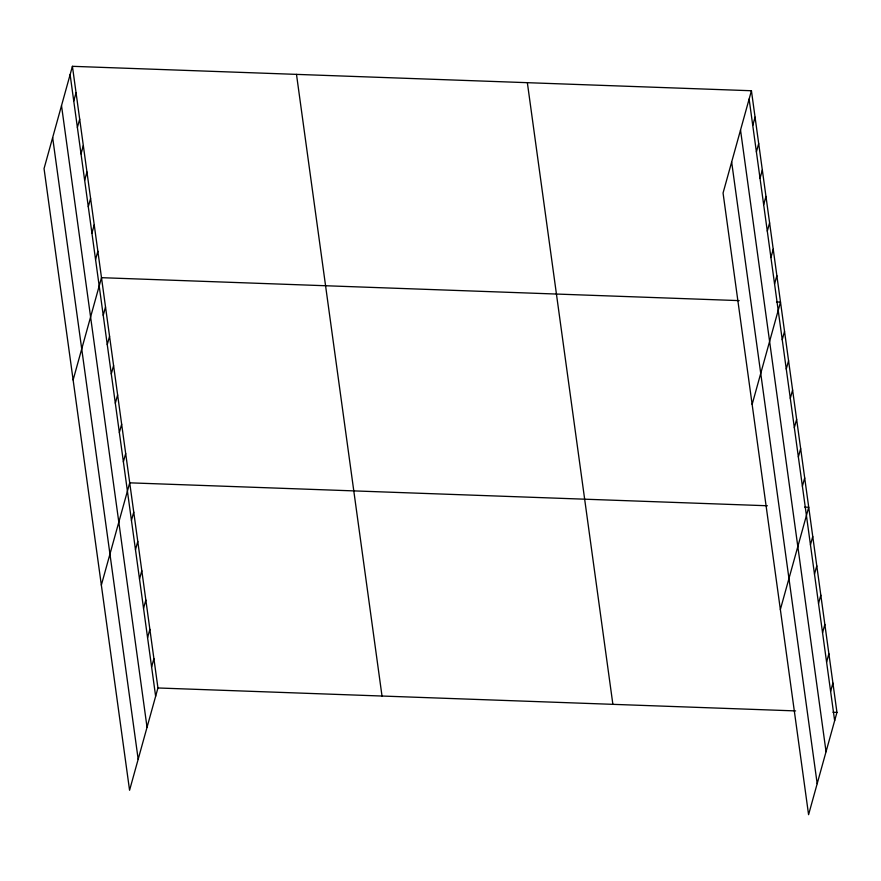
<?xml version="1.0" encoding="UTF-8"?>
<svg xmlns="http://www.w3.org/2000/svg" width="881" height="881" viewBox="0 0 881 881"><rect width="100%" height="100%" fill="white"/><g stroke="black" fill="none" stroke-linecap="round" stroke-linejoin="round"><path stroke-width="1.32" d="M72.418 66.317L44.05 168.601L129.573 790.257L157.941 687.973L72.418 66.317L751.427 90.743L836.95 712.399L808.582 814.683L723.059 193.027L751.427 90.743M73.751 101.051L76.052 92.736M77.385 127.47L79.686 119.155M81.019 153.889L83.321 145.585M84.653 180.308L86.955 172.004M88.287 206.727L90.589 198.423M91.921 233.146L94.223 224.842M95.555 259.565L97.857 251.261M73.123 379.964L101.491 277.68L739.159 300.619M103.22 315.299L105.522 306.984M107.251 344.603L109.563 336.3M111.281 373.907L113.594 365.604M115.323 403.212L117.625 394.908M119.353 432.516L121.655 424.213M123.384 461.831L125.686 453.517M101.348 585.116L129.716 482.832L767.384 505.76M131.445 520.44L133.747 512.136M135.476 549.744L137.777 541.441M139.506 579.048L141.808 570.745M143.537 608.364L145.85 600.049M147.579 637.668L149.88 629.364M151.609 666.972L153.911 658.669M752.759 125.465L755.061 117.162M756.394 151.884L758.695 143.581M760.028 178.314L762.329 170M763.662 204.733L765.963 196.419M767.296 231.152L769.598 222.849M770.93 257.571L773.232 249.268M774.564 283.99L776.866 275.687M752.143 404.39L780.5 302.106L776.502 301.963M782.229 339.714L784.531 331.41M786.259 369.029L788.572 360.714M790.301 398.333L792.603 390.019M794.332 427.637L796.633 419.334M798.362 456.942L800.664 448.638M802.393 486.246L804.694 477.943M780.357 609.531L808.725 507.247L804.727 507.104M810.454 544.865L812.756 536.562M814.485 574.17L816.786 565.866M818.515 603.474L820.828 595.171M822.546 632.778L824.858 624.475M826.587 662.094L828.889 653.779M830.618 691.398L832.919 683.094M157.941 687.973L795.598 710.912M832.952 712.255L836.95 712.399M749.125 99.046L834.648 720.702M740.525 130.058L826.048 751.713M731.659 162.016L817.183 783.672M527.356 82.682L612.879 704.337M296.49 74.378L382.013 696.034M70.117 74.621L155.64 696.276M61.516 105.643L147.039 727.288M52.651 137.59L138.174 759.246"/></g></svg>
